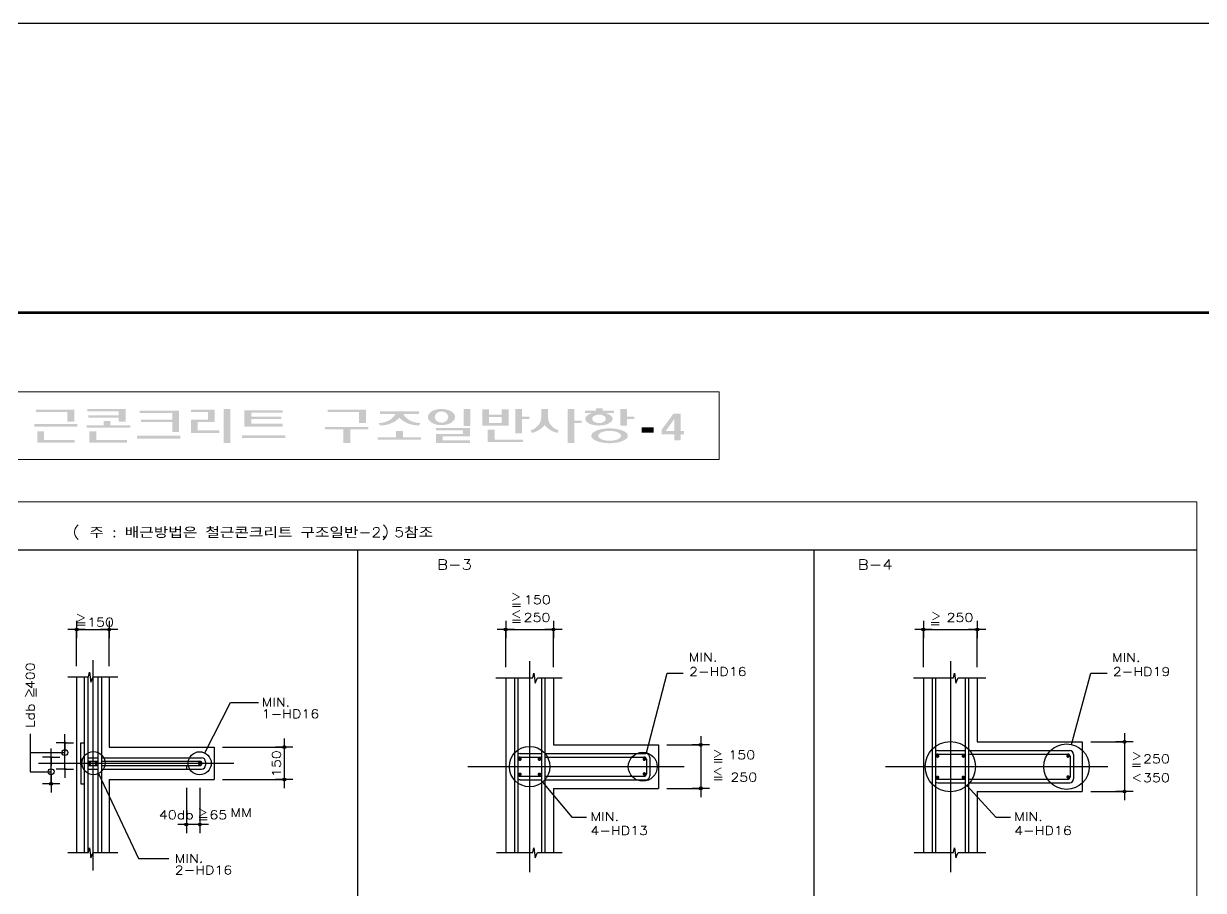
# Model space of a CAD drawing. Header units: millimetres. Extents: x 2237537 to 2823092, y 532110 to 734861.
# Drawn here: x 2773567 to 2806404, y 577889 to 602024 of the extents above; entities that cross this region are included whole.
import ezdxf
from ezdxf.lldxf.tags import DXFTag

# ---------------------------------------------------------------- set-up
doc = ezdxf.new("R2010")
doc.units = ezdxf.units.MM
doc.header["$LTSCALE"] = 300
doc.header["$MEASUREMENT"] = 0
doc.layers.get('0').update_dxf_attribs({"lineweight": 0})
for name, color, linetype in [('1', 1, 'DASHED'), ('2', 2, 'Continuous'), ('4', 4, 'Continuous'), ('CEN', 1, 'CEN'), ('FORM', 4, 'Continuous'), ('WAL', 3, 'Continuous')]:
    doc.layers.add(name, color=color, linetype=linetype)
doc.layers.add('text', color=7, linetype='Continuous', lineweight=30)
doc.layers.add('가구', color=8, linetype='Continuous', lineweight=5)
doc.styles.add('HS', font='romans__.ttf', dxfattribs={"width": 1.1, "bigfont": 'ghs'})
tags = doc.linetypes.add('CEN', pattern=[62, 60, -1, 0, -1]).pattern_tags.tags
tags[10:11] = [DXFTag(74, 4), DXFTag(75, 0), DXFTag(340, '0'), DXFTag(46, 1.0), DXFTag(50, 0.0), DXFTag(44, 0.0), DXFTag(45, 0.0)]
tags[8:9] = [DXFTag(74, 4), DXFTag(75, 0), DXFTag(340, '0'), DXFTag(46, 1.0), DXFTag(50, 0.0), DXFTag(44, 0.0), DXFTag(45, 0.0)]
tags[6:7] = [DXFTag(74, 4), DXFTag(75, 0), DXFTag(340, '0'), DXFTag(46, 1.0), DXFTag(50, 0.0), DXFTag(44, 0.0), DXFTag(45, 0.0)]
tags[4:5] = [DXFTag(74, 4), DXFTag(75, 0), DXFTag(340, '0'), DXFTag(46, 1.0), DXFTag(50, 0.0), DXFTag(44, 0.0), DXFTag(45, 0.0)]
tags = doc.linetypes.add('DASHED', pattern=[3, 2, -1]).pattern_tags.tags
tags[6:7] = [DXFTag(74, 4), DXFTag(75, 0), DXFTag(340, '0'), DXFTag(46, 1.0), DXFTag(50, 0.0), DXFTag(44, 0.0), DXFTag(45, 0.0)]
tags[4:5] = [DXFTag(74, 4), DXFTag(75, 0), DXFTag(340, '0'), DXFTag(46, 1.0), DXFTag(50, 0.0), DXFTag(44, 0.0), DXFTag(45, 0.0)]
tags = doc.linetypes.add('HIDDEN', pattern=[2, 1, -1]).pattern_tags.tags
tags[6:7] = [DXFTag(74, 4), DXFTag(75, 0), DXFTag(340, '0'), DXFTag(46, 1.0), DXFTag(50, 0.0), DXFTag(44, 0.0), DXFTag(45, 0.0)]
tags[4:5] = [DXFTag(74, 4), DXFTag(75, 0), DXFTag(340, '0'), DXFTag(46, 1.0), DXFTag(50, 0.0), DXFTag(44, 0.0), DXFTag(45, 0.0)]

# ---------------------------------------------------------------- blocks, each defined once
blk = doc.blocks.new('PO10')
at = {"layer": '2'}
for p, q in [((0, 30), (0, -30)), ((30, 0), (-30, 0))]:
    blk.add_line(p, q, dxfattribs=at)
at = {"layer": 'WAL'}
blk.add_circle((0, 0), 5, dxfattribs=at)
blk = doc.blocks.new('P')
at = {"layer": '2'}
for q in [(-600, 0), (0, 600), (600, 0), (0, -600)]:
    blk.add_line((0, 0), q, dxfattribs=at)
at = {"layer": '4'}
for radius in [50, 25]:
    blk.add_circle((0, 0), radius, dxfattribs=at)
blk = doc.blocks.new('FORM')
at = {"layer": 'FORM', "flags": 128}
blk.add_lwpolyline([(162564, 26543), (159542, 26543), (159542, 23521), (162564, 23521), (162564, 58478), (159542, 58478), (159542, 55456), (162564, 55456), (162564, 58478), (115719, 58478), (115719, 55456), (118742, 55456), (118742, 58478), (115719, 58478), (115719, 23521), (118742, 23521), (118742, 26543), (115719, 26543), (115719, 23521), (162564, 23521)], dxfattribs=at)
at = {"layer": 'FORM', "const_width": 37.8}
blk.add_lwpolyline([(120245, 27347), (120245, 54452), (159038, 54452), (159038, 27347)], close=True, dxfattribs=at)

msp = doc.modelspace()

# ---------------------------------------------------------------- hatches: boundary and pattern name
at = {"layer": 'text'}
h = msp.add_hatch(color=256, dxfattribs=at)
h.paths.add_polyline_path([(2773912.4, 591206.7), (2773912.4, 591275.6), (2774975.8, 591275.6), (2774975.8, 590940.8), (2774786.7, 590940.8), (2774786.7, 591206.7)])
h.paths.add_polyline_path([(2773865.1, 590803), (2773865.1, 590871.9), (2775058.5, 590871.9), (2775058.5, 590803)])
h.paths.add_polyline_path([(2773947.9, 590359.9), (2773947.9, 590675), (2774136.9, 590675), (2774136.9, 590428.8), (2774987.6, 590428.8), (2774987.6, 590359.9)])
h = msp.add_hatch(color=256, dxfattribs=at)
h.paths.add_polyline_path([(2775342.1, 591226.4), (2775342.1, 591295.3), (2776405.5, 591295.3), (2776405.5, 590940.8), (2776216.4, 590940.8), (2776216.4, 591049.1), (2775365.7, 591049.1), (2775365.7, 591118.1), (2776216.4, 591118.1), (2776216.4, 591226.4)])
h.paths.add_polyline_path([(2775318.4, 590773.4), (2775318.4, 590842.4), (2775791.1, 590842.4), (2775791.1, 590960.5), (2775980.1, 590960.5), (2775980.1, 590842.4), (2776535.4, 590842.4), (2776535.4, 590773.4)])
h.paths.add_polyline_path([(2775401.1, 590359.9), (2775401.1, 590675), (2775590.2, 590675), (2775590.2, 590428.8), (2776440.9, 590428.8), (2776440.9, 590359.9)])
h = msp.add_hatch(color=256, dxfattribs=at)
h.paths.add_polyline_path([(2776795.4, 591177.1), (2776795.4, 591246.1), (2777894.2, 591246.1), (2777894.2, 590655.3), (2777705.1, 590655.3), (2777705.1, 590931), (2776830.8, 590931), (2776830.8, 590999.9), (2777705.1, 590999.9), (2777705.1, 591177.1)])
h.paths.add_polyline_path([(2776724.5, 590468.2), (2776724.5, 590547), (2777929.6, 590547), (2777929.6, 590468.2)])
h = msp.add_hatch(color=256, dxfattribs=at)
h.paths.add_polyline_path([(2778225, 590625.7), (2778225, 590999.9), (2778697.6, 590999.9), (2778697.6, 591206.7), (2778225, 591206.7), (2778225, 591275.6), (2778886.7, 591275.6), (2778886.7, 590931), (2778414.1, 590931), (2778414.1, 590694.7), (2779016.7, 590694.7), (2779016.7, 590625.7)])
h.paths.add_polyline_path([(2779134.8, 590350.1), (2779134.8, 591295.3), (2779323.9, 591295.3), (2779323.9, 590350.1)])
h = msp.add_hatch(color=256, dxfattribs=at)
h.paths.add_polyline_path([(2779713.8, 590803), (2779713.8, 591255.9), (2780777.1, 591255.9), (2780777.1, 591187), (2779902.8, 591187), (2779902.8, 591078.7), (2780741.7, 591078.7), (2780741.7, 591009.8), (2779902.8, 591009.8), (2779902.8, 590881.7), (2780777.1, 590881.7), (2780777.1, 590803)])
h.paths.add_polyline_path([(2779642.9, 590487.9), (2779642.9, 590556.8), (2780848, 590556.8), (2780848, 590487.9)])
h = msp.add_hatch(color=256, dxfattribs=at)
h.paths.add_polyline_path([(2782031, 591206.7), (2782031, 591275.6), (2783094.4, 591275.6), (2783094.4, 590901.4), (2782905.3, 590901.4), (2782905.3, 591206.7)])
h.paths.add_polyline_path([(2781960.1, 590724.2), (2781960.1, 590793.1), (2783165.2, 590793.1), (2783165.2, 590724.2), (2782657.2, 590724.2), (2782657.2, 590350.1), (2782468.1, 590350.1), (2782468.1, 590724.2)])
h = msp.add_hatch(color=256, dxfattribs=at)
h.paths.add_polyline_path([(2783425.2, 590438.7), (2783425.2, 590507.6), (2783933.2, 590507.6), (2783933.2, 590684.8), (2784122.3, 590684.8), (2784122.3, 590507.6), (2784630.4, 590507.6), (2784630.4, 590438.7)])
h.paths.add_polyline_path([(2783921.4, 591157.4), (2783484.3, 591157.4), (2783484.3, 591226.4), (2784571.3, 591226.4), (2784571.3, 591157.4), (2784134.1, 591157.4), (2784182.6, 591085.2), (2784246.8, 591022.1), (2784324.5, 590970.5), (2784412.6, 590932.3), (2784507.8, 590909), (2784606.7, 590901.4), (2784571.3, 590832.5), (2784467.8, 590838.7), (2784366.5, 590857.7), (2784269.8, 590889.1), (2784179.8, 590932.2), (2784098.5, 590985.9), (2784027.8, 591049.1), (2783957, 590985.9), (2783875.7, 590932.2), (2783785.7, 590889.1), (2783689, 590857.7), (2783587.8, 590838.7), (2783484.3, 590832.5), (2783448.8, 590901.4), (2783547.7, 590909), (2783643, 590932.3), (2783731.1, 590970.5), (2783808.7, 591022.1), (2783873, 591085.2)])
h = msp.add_hatch(color=256, dxfattribs=at)
h.paths.add_polyline_path([(2784961.2, 591246.1), (2785036.5, 591272.5), (2785116, 591288.7), (2785197.5, 591294.1), (2785279, 591288.7), (2785358.4, 591272.5), (2785433.8, 591246.1), (2785457.4, 591233.3), (2785479.6, 591218.9), (2785500.3, 591203), (2785519.4, 591185.8), (2785536.6, 591167.3), (2785552, 591147.6), (2785564.7, 591122.5), (2785572.4, 591096), (2785575, 591068.8), (2785572.4, 591041.7), (2785564.7, 591015.2), (2785552, 590990.1), (2785536.6, 590970.4), (2785519.4, 590951.9), (2785500.3, 590934.6), (2785479.6, 590918.8), (2785457.4, 590904.4), (2785433.8, 590891.6), (2785358.4, 590865.1), (2785279, 590849), (2785197.5, 590843.5), (2785116, 590849), (2785036.5, 590865.1), (2784961.2, 590891.6), (2784937.6, 590904.4), (2784915.4, 590918.8), (2784894.7, 590934.6), (2784875.6, 590951.9), (2784858.4, 590970.4), (2784843, 590990.1), (2784830.3, 591015.2), (2784822.6, 591041.7), (2784820, 591068.8), (2784822.6, 591096), (2784830.3, 591122.5), (2784843, 591147.6), (2784858.4, 591167.3), (2784875.6, 591185.8), (2784894.7, 591203), (2784915.4, 591218.9), (2784937.6, 591233.3)])
h.paths.add_polyline_path([(2785008.4, 591068.8), (2785033.8, 591147.6), (2785103, 591205.3), (2785197.5, 591226.4), (2785292, 591205.3), (2785361.2, 591147.6), (2785386.5, 591068.8), (2785361.2, 590990.1), (2785292, 590932.4), (2785197.5, 590911.3), (2785103, 590932.4), (2785033.8, 590990.1)], flags=16)
h.paths.add_polyline_path([(2785811.9, 590822.7), (2785811.9, 591295.3), (2786000.9, 591295.3), (2786000.9, 590822.7)])
h.paths.add_polyline_path([(2785043.9, 590694.7), (2785043.9, 590763.6), (2785989.1, 590763.6), (2785989.1, 590527.3), (2785232.9, 590527.3), (2785232.9, 590419), (2785989.1, 590419), (2785989.1, 590350.1), (2785043.9, 590350.1), (2785043.9, 590596.2), (2785800.1, 590596.2), (2785800.1, 590694.7)])
h = msp.add_hatch(color=256, dxfattribs=at)
h.paths.add_polyline_path([(2786331.8, 590832.5), (2786331.8, 591285.4), (2786520.8, 591285.4), (2786520.8, 591137.8), (2786875.3, 591137.8), (2786875.3, 591285.4), (2787064.3, 591285.4), (2787064.3, 590832.5)])
h.paths.add_polyline_path([(2786520.8, 590901.4), (2786520.8, 591068.8), (2786875.3, 591068.8), (2786875.3, 590901.4)], flags=16)
h.paths.add_polyline_path([(2787253.4, 590615.9), (2787253.4, 591295.3), (2787442.4, 591295.3), (2787442.4, 591078.7), (2787643.3, 591078.7), (2787643.3, 591009.8), (2787442.4, 591009.8), (2787442.4, 590615.9)])
h.paths.add_polyline_path([(2786485.4, 590714.4), (2786674.4, 590714.4), (2786674.4, 590438.7), (2787466, 590438.7), (2787466, 590369.7), (2786485.4, 590369.7)])
h = msp.add_hatch(color=256, dxfattribs=at)
h.paths.add_polyline_path([(2788706.7, 590350.1), (2788706.7, 591295.3), (2788895.7, 591295.3), (2788895.7, 590970.4), (2789096.6, 590970.4), (2789096.6, 590901.4), (2788895.7, 590901.4), (2788895.7, 590350.1)])
h.paths.add_polyline_path([(2787974.1, 591049.1), (2787974.1, 591295.3), (2788163.2, 591295.3), (2788163.2, 591049.1), (2788175.4, 590974), (2788204.3, 590902.1), (2788248.9, 590836), (2788307.6, 590778.1), (2788378.3, 590730.4), (2788458.5, 590694.7), (2788423.1, 590625.7), (2788352.9, 590646.9), (2788286, 590674.6), (2788223.3, 590708.5), (2788165.8, 590748.1), (2788114, 590792.9), (2788068.6, 590842.4), (2788023.3, 590792.9), (2787971.5, 590748.1), (2787913.9, 590708.5), (2787851.3, 590674.6), (2787784.4, 590646.9), (2787714.2, 590625.7), (2787678.7, 590694.7), (2787758.9, 590730.4), (2787829.7, 590778.1), (2787888.4, 590836), (2787933, 590902.1), (2787961.9, 590974)])
h = msp.add_hatch(color=256, dxfattribs=at)
h.paths.add_polyline_path([(2789380.1, 591177.1), (2789191.1, 591177.1), (2789191.1, 591246.1), (2789498.3, 591246.1), (2789498.3, 591315), (2789687.3, 591315), (2789687.3, 591246.1), (2789994.5, 591246.1), (2789994.5, 591177.1), (2789781.9, 591177.1), (2789810.7, 591166.7), (2789838.4, 591154.4), (2789864.9, 591140.4), (2789890.1, 591124.7), (2789913.6, 591107.3), (2789935.5, 591088.5), (2789948.3, 591066.9), (2789956.2, 591043.6), (2789958.9, 591019.6), (2789956.2, 590995.5), (2789948.3, 590972.3), (2789935.5, 590950.7), (2789910.1, 590929.6), (2789882.8, 590910.2), (2789853.8, 590892.7), (2789823.3, 590877.1), (2789791.3, 590863.6), (2789758.2, 590852.2), (2789693.8, 590840.4), (2789628.3, 590833.9), (2789562.4, 590832.8), (2789496.7, 590837.2), (2789431.7, 590847), (2789368.3, 590862.1), (2789341.3, 590872.5), (2789315.3, 590884.8), (2789290.7, 590898.9), (2789267.6, 590914.7), (2789246.2, 590932), (2789226.5, 590950.7), (2789213.7, 590972.3), (2789205.8, 590995.5), (2789203.1, 591019.6), (2789205.8, 591043.6), (2789213.7, 591066.9), (2789226.5, 591088.5), (2789247.9, 591107.8), (2789271.1, 591125.5), (2789296.2, 591141.4), (2789322.9, 591155.4), (2789350.9, 591167.3)])
h.paths.add_polyline_path([(2789439.2, 591098.4), (2789482.8, 591119.7), (2789530.7, 591133), (2789581, 591137.4), (2789631.3, 591133), (2789679.2, 591119.7), (2789722.8, 591098.4), (2789748, 591076.6), (2789764.1, 591049.5), (2789769.7, 591019.6), (2789764.1, 590989.7), (2789748, 590962.6), (2789722.8, 590940.8), (2789679.2, 590919.5), (2789631.3, 590906.2), (2789581, 590901.8), (2789530.7, 590906.2), (2789482.8, 590919.5), (2789439.2, 590940.8), (2789414, 590962.6), (2789397.9, 590989.7), (2789392.3, 591019.6), (2789397.9, 591049.5), (2789414, 591076.6)], flags=16)
h.paths.add_polyline_path([(2790171.8, 590832.5), (2790171.8, 591295.3), (2790360.8, 591295.3), (2790360.8, 591078.7), (2790561.7, 591078.7), (2790561.7, 591009.8), (2790360.8, 591009.8), (2790360.8, 590832.5)])
h.paths.add_polyline_path([(2789663.7, 590734.1), (2789734, 590744.9), (2789805, 590751.4), (2789876.4, 590753.6), (2789947.8, 590751.4), (2790018.8, 590744.9), (2790089.1, 590734.1), (2790133.9, 590724.6), (2790177.6, 590712.2), (2790220.1, 590697), (2790261, 590679.1), (2790300.1, 590658.6), (2790337.2, 590635.6), (2790362.6, 590610.1), (2790378.6, 590579.8), (2790384.1, 590547), (2790378.6, 590514.2), (2790362.6, 590483.9), (2790337.2, 590458.4), (2790300.1, 590435.4), (2790261, 590414.8), (2790220.1, 590396.9), (2790177.6, 590381.7), (2790133.9, 590369.4), (2790089.1, 590359.9), (2790018.8, 590349.1), (2789947.8, 590342.5), (2789876.4, 590340.4), (2789805, 590342.5), (2789734, 590349.1), (2789663.7, 590359.9), (2789618.9, 590369.4), (2789575.1, 590381.7), (2789532.7, 590396.9), (2789491.8, 590414.8), (2789452.6, 590435.4), (2789415.6, 590458.4), (2789390.2, 590483.9), (2789374.2, 590514.2), (2789368.7, 590547), (2789374.2, 590579.8), (2789390.2, 590610.1), (2789415.6, 590635.6), (2789452, 590659.5), (2789490.8, 590680.5), (2789531.7, 590698.7), (2789574.4, 590713.7), (2789618.5, 590725.5)])
h.paths.add_polyline_path([(2789711, 590665.1), (2789765.3, 590676), (2789820.6, 590682.5), (2789876.4, 590684.7), (2789932.2, 590682.5), (2789987.5, 590676), (2790041.8, 590665.1), (2790066.7, 590658.6), (2790090.6, 590649.9), (2790113.3, 590639.2), (2790134.5, 590626.6), (2790154.1, 590612.2), (2790171.8, 590596.2), (2790184.4, 590581.6), (2790192.3, 590564.8), (2790195, 590547), (2790192.3, 590529.1), (2790184.4, 590512.4), (2790171.8, 590497.7), (2790154.1, 590481.8), (2790134.5, 590467.4), (2790113.3, 590454.8), (2790090.6, 590444.1), (2790066.7, 590435.4), (2790041.8, 590428.8), (2789987.5, 590418), (2789932.2, 590411.5), (2789876.4, 590409.3), (2789820.6, 590411.5), (2789765.3, 590418), (2789711, 590428.8), (2789686.1, 590435.4), (2789662.2, 590444.1), (2789639.5, 590454.8), (2789618.2, 590467.4), (2789598.7, 590481.8), (2789581, 590497.7), (2789568.4, 590512.4), (2789560.4, 590529.1), (2789557.7, 590547), (2789560.4, 590564.8), (2789568.4, 590581.6), (2789581, 590596.2), (2789598.7, 590612.2), (2789618.2, 590626.6), (2789639.5, 590639.2), (2789662.2, 590649.9), (2789686.1, 590658.6)], flags=16)
h = msp.add_hatch(color=256, dxfattribs=at)
h.paths.add_polyline_path([(2791652.9, 591159.8), (2791490.2, 590937.4), (2791323.4, 590711.5), (2791323.4, 590582.9), (2791677.9, 590582.9), (2791677.9, 590416.1), (2791857.2, 590416.1), (2791857.2, 590582.9), (2791948.9, 590582.9), (2791948.9, 590676.7), (2791857.2, 590676.7), (2791857.2, 590916.5), (2791857.2, 591159.8)])
h.paths.add_polyline_path([(2791669.5, 591003.4), (2791436, 590676.7), (2791677.9, 590676.7), (2791677.9, 591003.4)], flags=16)
msp.add_hatch(color=256, dxfattribs=at).paths.add_polyline_path([(2790764.6, 590781), (2790764.6, 590638.5), (2791102.4, 590638.5), (2791102.4, 590781)])

# ---------------------------------------------------------------- linework, layer by layer
for q in [(2740136.6, 588710.5, 1086.7), (2806223.2, 542189, 1086.7)]:
    msp.add_line((2806223.2, 588710.5, 1086.7), q)
at = {"layer": '1', "color": 7}
msp.add_line((2740136.6, 587367.8, 1086.7), (2806223.2, 587367.8, 1086.7), dxfattribs=at)
at = {"layer": '2'}
for p, q in [((2775042, 585155.7, 1086.7), (2775947.9, 585155.7, 1086.7)), ((2775042, 584135.9, 1086.7), (2775042, 585155.7, 1086.7)), ((2775947.9, 584135.9, 1086.7), (2775947.9, 585155.7, 1086.7)), ((2786986.2, 585152.7, 1086.7), (2788314.9, 585152.7, 1086.7)), ((2786986.2, 584108.7, 1086.7), (2786986.2, 585152.7, 1086.7)), ((2788314.9, 584108.7, 1086.7), (2788314.9, 585152.7, 1086.7)), ((2798610.5, 584108.7, 1086.7), (2798610.5, 585152.7, 1086.7)), ((2798610.5, 585152.7, 1086.7), (2800110.1, 585152.7, 1086.7)), ((2800110.1, 584108.7, 1086.7), (2800110.1, 585152.7, 1086.7)), ((2775374.5, 583833.5, 1086.7), (2775398.6, 583963, 1086.7)), ((2775398.6, 583963, 1086.7), (2775437.7, 583685.9, 1086.7)), ((2787741.5, 583806.3, 1086.7), (2787765.6, 583935.8, 1086.7)), ((2787765.6, 583935.8, 1086.7), (2787804.7, 583658.7, 1086.7)), ((2790901.2, 581723.1, 1086.7), (2791477.8, 583939.5, 1086.7)), ((2791477.8, 583939.5, 1086.7), (2791927.4, 583939.5, 1086.7)), ((2799451.2, 583806.3, 1086.7), (2799475.3, 583935.8, 1086.7)), ((2799475.3, 583935.8, 1086.7), (2799514.5, 583658.7, 1086.7)), ((2802734.9, 581951, 1086.7), (2803272.9, 583939.5, 1086.7)), ((2803272.9, 583939.5, 1086.7), (2803722.6, 583939.5, 1086.7)), ((2774800.4, 583833.5, 1086.7), (2775374.5, 583833.5, 1086.7)), ((2775042, 583833.5, 1086.7), (2775042, 578942.5, 1086.7)), ((2775437.7, 583685.9, 1086.7), (2775499.9, 583833.5, 1086.7)), ((2775499.9, 583833.5, 1086.7), (2776189.5, 583833.5, 1086.7)), ((2775947.9, 583833.5, 1086.7), (2775947.9, 581880.2, 1086.7)), ((2786711.6, 583806.3, 1086.7), (2787741.5, 583806.3, 1086.7)), ((2786986.2, 583806.3, 1086.7), (2786986.2, 578940.2, 1086.7)), ((2787804.7, 583658.7, 1086.7), (2787866.9, 583806.3, 1086.7)), ((2787866.9, 583806.3, 1086.7), (2788556.5, 583806.3, 1086.7)), ((2788314.9, 583806.3, 1086.7), (2788314.9, 581938.7, 1086.7)), ((2798335.9, 583806.3, 1086.7), (2799451.2, 583806.3, 1086.7)), ((2798610.5, 583806.3, 1086.7), (2798610.5, 578940.2, 1086.7)), ((2799514.5, 583658.7, 1086.7), (2799576.7, 583806.3, 1086.7)), ((2799576.7, 583806.3, 1086.7), (2800351.7, 583806.3, 1086.7)), ((2800110.1, 583806.3, 1086.7), (2800110.1, 582024.1, 1086.7)), ((2778612.2, 581714.9, 1086.7), (2779321.5, 583123.3, 1086.7)), ((2779321.5, 583123.3, 1086.7), (2780100.3, 583123.3, 1086.7)), ((2773753, 582244.4, 1086.7), (2773753, 581194.4, 1086.7)), ((2774715.8, 581266.5, 1086.7), (2774715.8, 581998, 1086.7)), ((2775947.9, 581880.2, 1086.7), (2778870.8, 581880.2, 1086.7)), ((2778870.8, 581880.2, 1086.7), (2778870.8, 580974.3, 1086.7)), ((2779105.2, 581880.2, 1086.7), (2780822, 581880.2, 1086.7)), ((2780822, 581880.2, 1086.7), (2780822, 580974.3, 1086.7)), ((2788314.9, 581938.7, 1086.7), (2791237.8, 581938.7, 1086.7)), ((2791237.8, 581938.7, 1086.7), (2791237.8, 580730.8, 1086.7)), ((2791472.2, 581938.7, 1086.7), (2792411.9, 581938.7, 1086.7)), ((2792411.9, 581938.7, 1086.7), (2792411.9, 580730.8, 1086.7)), ((2800110.1, 582024.1, 1086.7), (2803033, 582024.1, 1086.7)), ((2803033, 582024.1, 1086.7), (2803033, 580645.3, 1086.7)), ((2803267.4, 582024.1, 1086.7), (2804207.1, 582024.1, 1086.7)), ((2804207.1, 582024.1, 1086.7), (2804207.1, 580645.3, 1086.7)), ((2773753, 581724.8, 1086.7), (2774715.8, 581724.8, 1086.7)), ((2774332.7, 580856.5, 1086.7), (2774332.7, 581661, 1086.7)), ((2773753, 581194.4, 1086.7), (2774332.7, 581194.4, 1086.7)), ((2775649.2, 581141.7, 1086.7), (2776766.2, 578773.2, 1086.7)), ((2775947.9, 580974.3, 1086.7), (2778870.8, 580974.3, 1086.7)), ((2775947.9, 580974.3, 1086.7), (2775947.9, 578942.5, 1086.7)), ((2779105.2, 580974.3, 1086.7), (2780822, 580974.3, 1086.7)), ((2788012.7, 580901.7, 1086.7), (2788828.6, 579926.2, 1086.7)), ((2778097.8, 580744, 1086.7), (2778097.8, 579720.1, 1086.7)), ((2778472.2, 580744, 1086.7), (2778472.2, 579720.1, 1086.7)), ((2788314.9, 580730.8, 1086.7), (2791237.8, 580730.8, 1086.7)), ((2788314.9, 580730.8, 1086.7), (2788314.9, 578940.2, 1086.7)), ((2791472.2, 580730.8, 1086.7), (2792411.9, 580730.8, 1086.7)), ((2799817.8, 580805.5, 1086.7), (2800623.8, 579926.2, 1086.7)), ((2800110.1, 580645.3, 1086.7), (2803033, 580645.3, 1086.7)), ((2800110.1, 580645.3, 1086.7), (2800110.1, 578940.2, 1086.7)), ((2803267.4, 580645.3, 1086.7), (2804207.1, 580645.3, 1086.7)), ((2788828.6, 579926.2, 1086.7), (2789235.1, 579926.2, 1086.7)), ((2800623.8, 579926.2, 1086.7), (2801030.3, 579926.2, 1086.7)), ((2778472.2, 579720.1, 1086.7), (2778097.8, 579720.1, 1086.7)), ((2774800.4, 578942.5, 1086.7), (2775374.5, 578942.5, 1086.7)), ((2775374.5, 578942.5, 1086.7), (2775398.6, 579072, 1086.7)), ((2775398.6, 579072, 1086.7), (2775437.7, 578794.9, 1086.7)), ((2775437.7, 578794.9, 1086.7), (2775499.9, 578942.5, 1086.7)), ((2775499.9, 578942.5, 1086.7), (2776189.5, 578942.5, 1086.7)), ((2786730, 578940.2, 1086.7), (2787741.5, 578940.2, 1086.7)), ((2787741.5, 578940.2, 1086.7), (2787765.6, 579069.7, 1086.7)), ((2787765.6, 579069.7, 1086.7), (2787804.7, 578792.6, 1086.7)), ((2787804.7, 578792.6, 1086.7), (2787866.9, 578940.2, 1086.7)), ((2787866.9, 578940.2, 1086.7), (2788556.5, 578940.2, 1086.7)), ((2798354.3, 578940.2, 1086.7), (2799451.2, 578940.2, 1086.7)), ((2799451.2, 578940.2, 1086.7), (2799475.3, 579069.7, 1086.7)), ((2799475.3, 579069.7, 1086.7), (2799514.5, 578792.6, 1086.7)), ((2799514.5, 578792.6, 1086.7), (2799576.7, 578940.2, 1086.7)), ((2799576.7, 578940.2, 1086.7), (2800351.7, 578940.2, 1086.7)), ((2776766.2, 578773.2, 1086.7), (2777609.4, 578773.2, 1086.7))]:
    msp.add_line(p, q, dxfattribs=at)
at = {"layer": '2', "linetype": 'HIDDEN'}
for centre, radius in [((2787650.6, 581334.7, 1086.7), 564.4), ((2799360.3, 581334.7, 1086.7), 699.5), ((2802595, 581333.4, 1086.7), 633.2), ((2775511.8, 581433.1, 1086.7), 322.1), ((2778467.3, 581427.2, 1086.7), 322.1), ((2790799.8, 581333.4, 1086.7), 402.6)]:
    msp.add_circle(centre, radius, dxfattribs=at)
at = {"layer": '2'}
for centre in [(2774715.8, 581724.8, 1086.7), (2774332.7, 581194.4, 1086.7)]:
    msp.add_circle(centre, 80.5, dxfattribs=at)
at = {"layer": '4'}
for p, q in [((2775256.7, 583833.5, 1086.7), (2775256.7, 578942.5, 1086.7)), ((2775353.4, 583833.5, 1086.7), (2775353.4, 578942.5, 1086.7)), ((2775636.5, 583833.5, 1086.7), (2775636.5, 578942.5, 1086.7)), ((2775733.2, 583833.5, 1086.7), (2775733.2, 578942.5, 1086.7)), ((2787227.8, 583806.3, 1086.7), (2787227.8, 578940.2, 1086.7)), ((2787324.4, 583806.3, 1086.7), (2787324.4, 578940.2, 1086.7)), ((2787976.7, 583806.3, 1086.7), (2787976.7, 578940.2, 1086.7)), ((2788073.3, 583806.3, 1086.7), (2788073.3, 578940.2, 1086.7)), ((2798852.1, 583806.3, 1086.7), (2798852.1, 578940.2, 1086.7)), ((2798948.7, 583806.3, 1086.7), (2798948.7, 578940.2, 1086.7)), ((2799771.9, 583806.3, 1086.7), (2799771.9, 578940.2, 1086.7)), ((2799868.5, 583806.3, 1086.7), (2799868.5, 578940.2, 1086.7)), ((2775353.4, 581581.3, 1086.7), (2775636.5, 581581.3, 1086.7)), ((2775733.2, 581581.3, 1086.7), (2778520.5, 581581.3, 1086.7)), ((2787384.8, 581697.1, 1086.7), (2787976.7, 581697.1, 1086.7)), ((2787384.8, 581600.5, 1086.7), (2787916.3, 581600.5, 1086.7)), ((2787916.3, 581600.5, 1086.7), (2787976.7, 581600.5, 1086.7)), ((2788073.3, 581697.1, 1086.7), (2790887.5, 581697.1, 1086.7)), ((2788073.3, 581600.5, 1086.7), (2790839.2, 581600.5, 1086.7)), ((2790899.6, 581540.1, 1086.7), (2790899.6, 581129.4, 1086.7)), ((2790996.2, 581588.4, 1086.7), (2790996.2, 581081, 1086.7)), ((2799009.1, 581782.5, 1086.7), (2799771.9, 581782.5, 1086.7)), ((2799009.1, 581685.9, 1086.7), (2799626, 581685.9, 1086.7)), ((2799626, 581685.9, 1086.7), (2799771.9, 581685.9, 1086.7)), ((2799868.5, 581782.5, 1086.7), (2802682.7, 581782.5, 1086.7)), ((2799868.5, 581685.9, 1086.7), (2802634.4, 581685.9, 1086.7)), ((2802694.8, 581625.5, 1086.7), (2802694.8, 581043.9, 1086.7)), ((2802791.4, 581673.8, 1086.7), (2802791.4, 580995.6, 1086.7)), ((2775160.1, 581472.6, 1086.7), (2775160.1, 580856.5, 1086.7)), ((2775353.4, 581484.7, 1086.7), (2775636.5, 581484.7, 1086.7)), ((2775733.2, 581484.7, 1086.7), (2778472.2, 581484.7, 1086.7)), ((2778097.8, 581363.9, 1086.7), (2778097.8, 581267.2, 1086.7)), ((2778097.8, 581267.2, 1086.7), (2778520.5, 581267.2, 1086.7)), ((2778629.2, 581472.6, 1086.7), (2778629.2, 581376, 1086.7)), ((2787384.8, 581069, 1086.7), (2787916.3, 581069, 1086.7)), ((2787384.8, 580972.3, 1086.7), (2787976.7, 580972.3, 1086.7)), ((2787916.3, 581069, 1086.7), (2787976.7, 581069, 1086.7)), ((2788073.3, 581069, 1086.7), (2790839.2, 581069, 1086.7)), ((2788073.3, 580972.3, 1086.7), (2790887.5, 580972.3, 1086.7)), ((2799009.1, 580983.5, 1086.7), (2799626, 580983.5, 1086.7)), ((2799009.1, 580886.9, 1086.7), (2799771.9, 580886.9, 1086.7)), ((2799626, 580983.5, 1086.7), (2799771.9, 580983.5, 1086.7)), ((2799868.5, 580983.5, 1086.7), (2802634.4, 580983.5, 1086.7)), ((2799868.5, 580886.9, 1086.7), (2802682.7, 580886.9, 1086.7)), ((2775160.1, 580856.5, 1086.7), (2775256.7, 580856.5, 1086.7))]:
    msp.add_line(p, q, dxfattribs=at)
at = {"layer": '4', "linetype": 'HIDDEN'}
for p, q in [((2775160.1, 581382, 1086.7), (2775160.1, 581998, 1086.7)), ((2775160.1, 581998, 1086.7), (2775256.7, 581998, 1086.7)), ((2775353.4, 581365.2, 1086.7), (2775636.5, 581365.2, 1086.7)), ((2775353.4, 581268.6, 1086.7), (2775636.5, 581268.6, 1086.7)), ((2775733.2, 581365.2, 1086.7), (2778485, 581365.2, 1086.7)), ((2775733.2, 581268.6, 1086.7), (2778472.2, 581268.6, 1086.7))]:
    msp.add_line(p, q, dxfattribs=at)
at = {"layer": '4', "color": 7, "elevation": 1086.7}
for points in [[(2782861.3, 587367.8), (2782861.3, 577055.5)], [(2795558.6, 587367.8), (2795558.6, 577055.5)]]:
    msp.add_lwpolyline(points, dxfattribs=at)
at = {"layer": '4'}
for centre, radius, start, end in [((2775268.8, 581472.6, 1086.7), 108.7, 96.37937, 180), ((2778520.5, 581472.6, 1086.7), 108.7, 0, 90), ((2787384.8, 581540.1, 1086.7), 157, 90, 112.61986), ((2787384.8, 581540.1, 1086.7), 60.4, 90, 180), ((2790839.2, 581540.1, 1086.7), 60.4, 0, 90), ((2790887.5, 581588.4, 1086.7), 108.7, 0, 90), ((2799009.1, 581625.5, 1086.7), 157, 90, 112.61986), ((2799009.1, 581625.5, 1086.7), 60.4, 90, 180), ((2802634.4, 581625.5, 1086.7), 60.4, 0, 90), ((2802682.7, 581673.8, 1086.7), 108.7, 0, 90), ((2778472.2, 581424.3, 1086.7), 60.4, 270, 90), ((2778520.5, 581376, 1086.7), 108.7, 270, 0), ((2787384.8, 581129.4, 1086.7), 60.4, 177.15275, 270), ((2787384.8, 581129.4, 1086.7), 157, 247.38014, 270), ((2790839.2, 581129.4, 1086.7), 60.4, 270, 0), ((2790887.5, 581081, 1086.7), 108.7, 270, 0), ((2799009.1, 581043.9, 1086.7), 60.4, 177.15275, 270), ((2799009.1, 581043.9, 1086.7), 157, 247.38014, 270), ((2802634.4, 581043.9, 1086.7), 60.4, 270, 0), ((2802682.7, 580995.6, 1086.7), 108.7, 270, 0)]:
    msp.add_arc(centre, radius, start, end, dxfattribs=at)
at = {"layer": 'CEN'}
for p, q in [((2775494.9, 584301.8, 1086.7), (2775494.9, 578440.7, 1086.7)), ((2787650.6, 584274.6, 1086.7), (2787650.6, 578392.3, 1086.7)), ((2799360.3, 584274.6, 1086.7), (2799360.3, 578392.3, 1086.7)), ((2773982.9, 581427.3, 1086.7), (2779418.6, 581427.3, 1086.7)), ((2785927.2, 581334.7, 1086.7), (2791950.6, 581334.7, 1086.7)), ((2797551.5, 581334.7, 1086.7), (2803745.8, 581334.7, 1086.7))]:
    msp.add_line(p, q, dxfattribs=at)
at = {"layer": 'WAL'}
msp.add_line((2778097.8, 581363.9, 1086.7), (2778472.2, 581363.9, 1086.7), dxfattribs=at)
at = {"layer": 'WAL', "const_width": 45.3, "elevation": 1086.7}
for points in [[(2787407.7, 581542.3, -1), (2787356.4, 581542.3, -1)], [(2787897.1, 581542.3, 1), (2787948.5, 581542.3, 1)], [(2790816.3, 581542.3, 1), (2790867.7, 581542.3, 1)], [(2799032, 581627.7, -1), (2798980.7, 581627.7, -1)], [(2799747.1, 581627.7, -1), (2799695.8, 581627.7, -1)], [(2802611.5, 581627.7, 1), (2802662.9, 581627.7, 1)], [(2775384.9, 581427.3, 1), (2775436.3, 581427.3, 1)], [(2775559, 581427.3, 1), (2775610.3, 581427.3, 1)], [(2778492.3, 581427.3, -1), (2778441, 581427.3, -1)], [(2787407.7, 581122.3, 1), (2787356.4, 581122.3, 1)], [(2787897.1, 581122.3, -1), (2787948.5, 581122.3, -1)], [(2790816.3, 581133.5, -1), (2790867.7, 581133.5, -1)], [(2799032, 581036.9, 1), (2798980.7, 581036.9, 1)], [(2799747.1, 581036.9, 1), (2799695.8, 581036.9, 1)], [(2802611.5, 581048, -1), (2802662.9, 581048, -1)]]:
    msp.add_lwpolyline(points, format="xyb", close=True, dxfattribs=at)
at = {"layer": '가구'}
for p, q in [((2754120.5, 591773.1), (2792929.2, 591773.1)), ((2792929.2, 589888.4), (2792929.2, 591773.1)), ((2754120.5, 589888.4), (2792929.2, 589888.4))]:
    msp.add_line(p, q, dxfattribs=at)

# ---------------------------------------------------------------- block references
at = {"xscale": 2, "yscale": 2, "zscale": 2}
msp.add_blockref('FORM', (2497964.6, 485067.7), dxfattribs=at)
at = {"layer": '2'}
for name, p, xscale, yscale, zscale in [('P', (2774715.8, 581998, 1086.7), 0.4026408749632537, 0.4026408749632537, 0.4026408750000883), ('P', (2774332.7, 581600.4, 1086.7), 0.4026408749632537, 0.4026408749632537, 0.4026408750000883), ('P', (2774715.8, 581266.5, 1086.7), 0.4026408749632537, 0.4026408749632537, 0.4026408750000883), ('PO10', (2774332.7, 580856.5, 1086.7), 8.052817499730736, 8.052817499963567, 8.052817499999946)]:
    msp.add_blockref(name, p, dxfattribs=dict(at, xscale=xscale, yscale=yscale, zscale=zscale))
at = {"layer": '4', "xscale": 8.052817499730736, "yscale": 8.052817499963567, "zscale": 8.052817499999946}
for p in [(2775042, 585155.7, 1086.7), (2775947.9, 585155.7, 1086.7), (2786986.2, 585152.7, 1086.7), (2788314.9, 585152.7, 1086.7), (2798610.5, 585152.7, 1086.7), (2800110.1, 585152.7, 1086.7), (2804207.1, 582024.1, 1086.7), (2780822, 581880.2, 1086.7), (2792411.9, 581938.7, 1086.7), (2780822, 580974.3, 1086.7), (2792411.9, 580730.8, 1086.7), (2804207.1, 580645.3, 1086.7), (2778097.8, 579720.1, 1086.7), (2778472.2, 579720.1, 1086.7)]:
    msp.add_blockref('PO10', p, dxfattribs=at)

# ---------------------------------------------------------------- texts
at = {"layer": 'text', "color": 3, "style": 'HS', "width": 1.2}
for s, height, p in [('(                                   )', 268.427, (2774931.2, 587749.2, 1086.7)), ('주 : 배근방법은 철근콘크리트 구조일반-2, 5참조', 268.427, (2775398.9, 587728.3, 1086.7)), ('B-3', 281.85, (2785074.5, 586819.5, 1086.7)), ('B-4', 281.85, (2796784.2, 586819.5, 1086.7)), ('>', 241.6, (2787124.5, 585959.2, 1086.7)), ('=', 241.6, (2787124.5, 585724.3, 1086.7)), ('150', 241.58, (2787494.6, 585861.7, 1086.7)), ('>', 241.6, (2775011.2, 585375.4, 1086.7)), ('150', 241.58, (2775335.4, 585237.3, 1086.7)), ('<', 241.6, (2787127.1, 585474.5, 1086.7)), ('250', 241.58, (2787484.2, 585368.9, 1086.7)), ('>', 241.6, (2798809.8, 585425.1, 1086.7)), ('250', 241.58, (2799254.9, 585368.9, 1086.7)), ('=', 241.6, (2775011.2, 585204.8, 1086.7)), ('=', 241.6, (2787127.1, 585279.8, 1086.7)), ('=', 241.6, (2798776.1, 585212.7, 1086.7)), ('MIN.', 241.58, (2792078.4, 584262.4, 1086.7)), ('MIN.', 241.58, (2803857.4, 584254, 1086.7)), ('2-HD16', 241.58, (2792088.1, 583860.3, 1086.7)), ('2-HD19', 241.58, (2803883.3, 583860.3, 1086.7)), ('MIN.', 241.58, (2780191.7, 583008.2, 1086.7)), ('1-HD16', 241.58, (2780191.7, 582683.9, 1086.7)), ('>', 241.6, (2792735.4, 581589.3, 1086.7)), ('150', 241.58, (2793182.9, 581542.9, 1086.7)), ('>', 241.6, (2804394.7, 581522.7, 1086.7)), ('250', 241.58, (2804724.3, 581429.5, 1086.7)), ('=', 241.6, (2792735.4, 581393.1, 1086.7)), ('<', 241.6, (2792736.4, 581097.2, 1086.7)), ('=', 241.6, (2804376.4, 581269.1, 1086.7)), ('=', 241.6, (2792736.4, 580901, 1086.7)), ('250', 241.58, (2793237.9, 580919.1, 1086.7)), ('<', 241.6, (2804402.6, 580918.7, 1086.7)), ('350', 241.58, (2804724.3, 580906, 1086.7)), ('40db', 241.58, (2777333.5, 579871, 1086.7)), ('>', 241.6, (2778403, 579955.6, 1086.7)), ('=', 241.6, (2778403, 579785, 1086.7)), ('65', 241.58, (2778738.7, 579871, 1086.7)), ('MM', 241.58, (2779322.6, 579934, 1086.7)), ('MIN.', 241.58, (2789342.7, 579823.7, 1086.7)), ('MIN.', 241.58, (2801137.9, 579823.7, 1086.7)), ('4-HD13', 241.58, (2789342.7, 579433.7, 1086.7)), ('4-HD16', 241.58, (2801137.9, 579433.7, 1086.7)), ('MIN.', 241.58, (2777773.1, 578659.7, 1086.7)), ('2-HD16', 241.58, (2777773.1, 578335.4, 1086.7))]:
    msp.add_text(s, height=height, dxfattribs=at).set_placement(p)
for s, height, p in [('Ldb  400', 241.58, (2773873.9, 582408.6, 1086.7)), ('=', 241.6, (2773989, 583234.9, 1086.7)), ('>', 241.6, (2773818.4, 583234.9, 1086.7)), ('150', 241.58, (2780722.7, 581046.2, 1086.7))]:
    msp.add_text(s, height=height, rotation=90, dxfattribs=at).set_placement(p)

doc.saveas('drawing.dxf')
